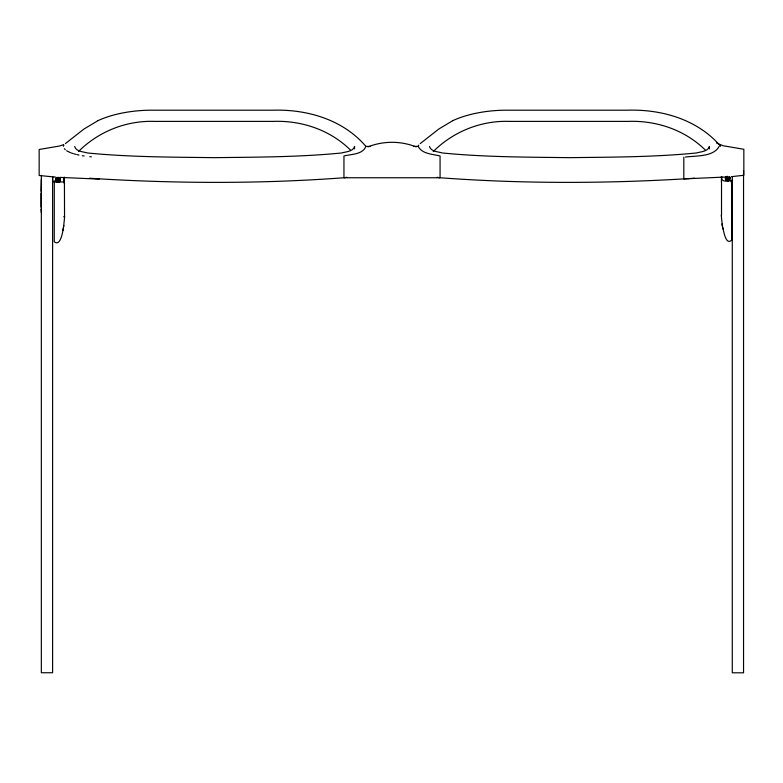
<?xml version="1.0" encoding="UTF-8"?>
<svg xmlns="http://www.w3.org/2000/svg" width="783" height="783" viewBox="0 0 783 783"><rect width="100%" height="100%" fill="white"/><g stroke="black" fill="none" stroke-linecap="round" stroke-linejoin="round"><path stroke-width="1.17" d="M721.838 176.762C720.272 183.036 729.13 180.844 732.467 180.364M64.627 216.617C64.167 220.542 62.581 248.544 54.252 241.771L54.291 180.736M97.983 120.631C114.249 113.153 135.077 109.963 153.908 110.197L272.65 110.197C306.926 109.111 342.925 119.476 365.837 146.313C363.116 154.574 351.078 154.143 343.952 155.993L343.952 177.751C259.29 184.034 174.12 183.643 89.409 178.23M64.578 178.397L63.805 179.943M719.215 146.333C713.382 157.05 696.557 155.572 685.389 157.05M57.707 180.178L56.063 179.62L57.668 180.315M57.922 179.327L56.239 178.974L57.883 179.542L58.343 177.819L58.97 177.986L58.51 179.708L60.242 180.168L58.529 179.591M58.334 180.354L60.066 180.814L58.353 180.237L57.844 182.136L57.228 181.842A2.388 2.31 8.7 0 1 58.157 177.34L59.361 177.643A2.388 2.31 8.7 0 1 59.851 177.986M57.844 182.136L57.228 181.842M62.894 230.486L63.315 228.362M63.462 227.569L63.873 225.445M56.043 179.738L56.239 178.974M57.208 181.959L57.717 180.061M60.066 180.814L60.262 180.051M63.354 146.313L63.961 145.129M694.619 178.23C609.908 183.643 524.737 184.034 440.066 177.751L440.066 155.993C432.745 154.104 421.88 154.045 418.181 146.313L418.788 145.129M65.429 143.583L83.947 129.048L97.826 120.739M78.427 151.55C98.56 131.475 126.425 120.357 154.76 121.394L273.11 121.394C301.524 120.308 329.966 129.831 350.49 150.052M420.256 143.583L438.774 129.048L452.652 120.739M433.253 151.55C453.386 131.475 481.251 120.357 509.586 121.394L627.937 121.394C656.35 120.308 684.792 129.831 705.317 150.052M721.515 181.402L721.515 215.325M452.809 120.631C469.076 113.153 489.904 109.963 508.735 110.197L627.477 110.197C661.752 109.111 697.751 119.476 720.663 146.313M726.546 176.469A2.388 2.31 -8.7 0 0 725.322 178.377L725.371 178.955A2.388 2.31 -8.7 0 0 727.427 180.785L729.218 180.266A2.388 2.31 -8.7 0 0 730.099 178.632L730.059 178.015A2.388 2.31 -8.7 0 0 728.983 176.508M63.501 144.698L59.371 146.049L39.16 149.484L39.16 175.48L55.691 177.134M367.922 146.91C383.19 140.783 400.827 140.783 416.106 146.91M728.004 180.619L728.621 180.335L728.004 180.619L727.495 178.72L725.792 179.297L725.616 178.661L727.319 178.074M727.955 177.907L729.609 177.467L729.795 178.103L728.19 178.798M725.616 178.661L727.299 177.986M727.515 176.302L727.975 178.025L729.629 177.584M728.053 180.775L728.679 180.599M346.908 177.31L343.952 177.751L440.066 177.751L437.12 177.31M731.488 176.655L743.84 175.275L743.84 149.289L723.198 145.755L716.572 143.064M727.309 176.938L683.813 178.906L683.813 157.148M413.825 146.392L418.181 146.313M41.342 179.248L40.97 191.267M41.342 212.761L40.97 209.198M365.837 146.382L370.193 146.45M57.805 182.282L58.431 182.292A2.388 2.31 8.7 0 0 60.487 180.472L60.526 179.894A2.388 2.31 8.7 0 0 59.312 177.995L58.099 177.682A2.388 2.31 8.7 0 0 55.808 179.522L55.759 180.149A2.388 2.31 8.7 0 0 56.65 181.783L57.805 182.282L57.188 182.116M99.187 179.111L59.9 177.398M91.376 156.815L89.839 156.688M82.372 155.709L84.192 155.983M63.726 182.733L64.539 183.144M63.726 216.666L64.539 217.077L64.412 177.203M76.881 154.603L78.966 155.083M73.945 153.83L75.834 154.359M71.341 152.979L73.005 153.566M70.509 152.695L66.633 150.776M64.363 148.692L65.283 149.749M721.564 177.956L721.27 176.88M728.64 180.452L728.151 178.671M726.878 176.478L727.338 178.191M725.596 178.544L725.792 179.297M722.543 226.845C723.717 230.476 725.547 245.696 731.606 240.254L731.557 180.344M721.231 215.1L722.396 226.062M731.048 181.049L731.263 182.165M721.975 223.928L722.954 228.969M429.466 146.47C430.865 151.608 438.079 151.706 442.366 152.969C484.54 157.129 527.076 157.138 569.427 157.657C611.777 157.138 654.304 157.129 696.488 152.969C700.765 151.706 707.979 151.608 709.388 146.47L709.388 148.887M74.639 146.47C76.039 151.608 83.252 151.706 87.539 152.969C129.714 157.129 172.25 157.138 214.601 157.657C256.951 157.138 299.478 157.129 341.662 152.969C345.939 151.706 353.153 151.608 354.562 146.47L354.562 148.887M64.01 177.281L64.02 180.462L63.178 181.95L54.115 182.067L52.706 181.02L52.618 176.684M743.547 170.518L743.547 672.803L732.281 672.803L732.281 176.978M721.446 176.792L721.446 182.292M52.608 176.909L52.608 672.744L41.342 672.744L41.342 175.314M40.97 193.078L40.97 207.211M60.027 181.147A2.388 2.31 8.7 0 1 59.068 181.813M57.727 181.392A1.869 1.811 8.7 0 1 57.286 181.216M56.914 180.942A1.869 1.811 8.7 0 1 56.621 180.589M56.337 179.728A1.869 1.811 8.7 0 1 56.767 178.465M57.11 178.162A1.869 1.811 8.7 0 1 59.958 179.043M729.423 176.557A2.388 2.31 -8.7 0 1 728.611 180.247M726.79 180.296A2.388 2.31 -8.7 0 1 725.831 179.64M729.335 177.33A1.869 1.811 -8.7 0 1 729.433 178.661M727.123 179.875A1.869 1.811 -8.7 0 1 726.663 179.679M726.272 179.366A1.869 1.811 -8.7 0 1 725.988 178.964M725.9 177.535A1.869 1.811 -8.7 0 1 726.135 177.095"/></g></svg>
